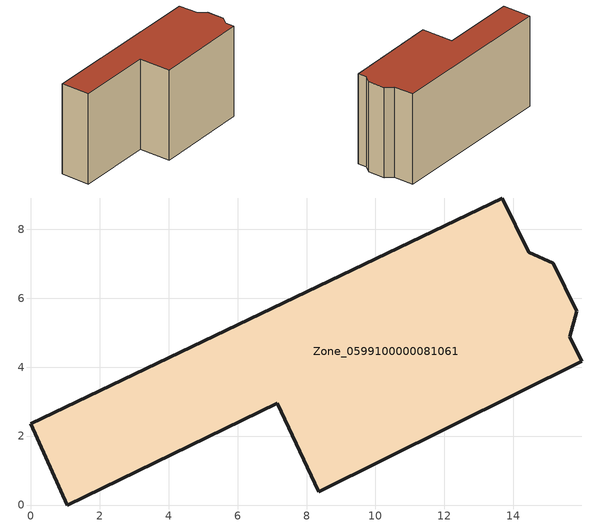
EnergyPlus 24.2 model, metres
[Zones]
Zone_0599100000081061
 floor ground (C_G): 7.15,2.95 1.06,0 0,2.35 13.68,8.91 14.45,7.33 15.16,7.01 15.84,5.63 15.63,4.89 15.98,4.17 8.36,0.38 z0
 wall outside (C_F): 15.63,4.89 15.84,5.63 15.16,7.01 14.45,7.33 13.68,8.91 0,2.35 1.06,0 7.15,2.95 8.36,0.38 15.98,4.17 15.63,4.89 z0:8.09
 roof outside (C_R): 8.36,0.38 15.98,4.17 15.63,4.89 15.84,5.63 15.16,7.01 14.45,7.33 13.68,8.91 0,2.35 1.06,0 7.15,2.95 z8.09
[BUILDING]
Pand.0599100000081061: North Axis=0; Terrain=City; Loads Convergence Tolerance Value=0.04; Temperature Convergence Tolerance Value=0.4; Solar Distribution=FullExterior; Maximum Number of Warmup Days=25; Minimum Number of Warmup Days=1
[Site:Location]
Rotterdam.The.Hague.AP_ZH_NLD Design_Conditions: Latitude=51.96; Longitude=4.45; Time Zone=1; Elevation=-4.5
[SITE:GROUNDTEMPERATURE:BUILDINGSURFACE]
18, 18, 18, 18, 18, 18, 18, 18, 18, 18, 18, 18
[MATERIAL] Thermal Absorptance=0.9; Solar Absorptance=0.7; Visible Absorptance=0.7
Name | Roughness | Thickness | Conductivity | Density | Specific Heat
G.TC.1946 | MediumSmooth | 0.15 | 1 | 540 | 1210
F.TC.1946 | Rough | 0.3 | 0.857143 | 1920 | 840
R.TC.1946 | MediumRough | 0.2 | 0.909091 | 1500 | 1000
[CONSTRUCTION]
C_G: G.TC.1946
C_F: F.TC.1946
C_R: R.TC.1946
[ZONE]
Zone_0599100000081061: Type=1; Multiplier=1; Ceiling Height=Autocalculate; Volume=Autocalculate; Floor Area=autocalculate; Part of Total Floor Area=Yes
[ZONEINFILTRATION:DESIGNFLOWRATE]
Infil_Zone_0599100000081061: Zone or ZoneList or Space or SpaceList=Zone_0599100000081061; Schedule=AlwaysOn; Design Flow Rate Calculation Method=Flow/Area; Flow Rate per Floor Area=0.003; Constant Term Coefficient=1; Temperature Term Coefficient=0; Velocity Term Coefficient=0; Velocity Squared Term Coefficient=0
[HVACTEMPLATE:ZONE:IDEALLOADSAIRSYSTEM]
Zone_0599100000081061: Maximum Heating Supply Air Temperature=50; Minimum Cooling Supply Air Temperature=13; Maximum Heating Supply Air Humidity Ratio=0.0156; Minimum Cooling Supply Air Humidity Ratio=0.0077; Heating Limit=NoLimit; Cooling Limit=NoLimit; Dehumidification Control Type=ConstantSensibleHeatRatio; Cooling Sensible Heat Ratio=0.7; Dehumidification Setpoint=60; Humidification Control Type=None; Humidification Setpoint=30; Outdoor Air Method=None; Outdoor Air Flow Rate per Person=0.00944; Outdoor Air Flow Rate per Zone Floor Area=0; Outdoor Air Flow Rate per Zone=0; Demand Controlled Ventilation Type=None; Outdoor Air Economizer Type=NoEconomizer; Heat Recovery Type=None; Sensible Heat Recovery Effectiveness=0.7; Latent Heat Recovery Effectiveness=0.65
[ZONECONTROL:THERMOSTAT]
ThermostatControl_Zone_0599100000081061: Zone or ZoneList=Zone_0599100000081061; Control Type Schedule=DualSetpointControlType; Control 1=Thermostat_Zone_0599100000081061; Temperature Difference Between Cutout And Setpoint=0
[THERMOSTATSETPOINT:DUALSETPOINT]
Thermostat_Zone_0599100000081061: Heating Setpoint Temperature Schedule=HeatingSetpoint_Zone_0599100000081061; Cooling Setpoint Temperature Schedule=CoolingSetpoint_Zone_0599100000081061
[SCHEDULE:COMPACT]
HeatingSetpoint_Zone_0599100000081061: Through: 12/31, For: AllDays, Until: 24:00, 21
CoolingSetpoint_Zone_0599100000081061: Through: 12/31, For: AllDays, Until: 24:00, 24
DualSetpointControlType: Through: 12/31, For: AllDays, Until: 24:00, 4
AlwaysOn: Through: 12/31, For: AllDays, Until: 24:00, 1
